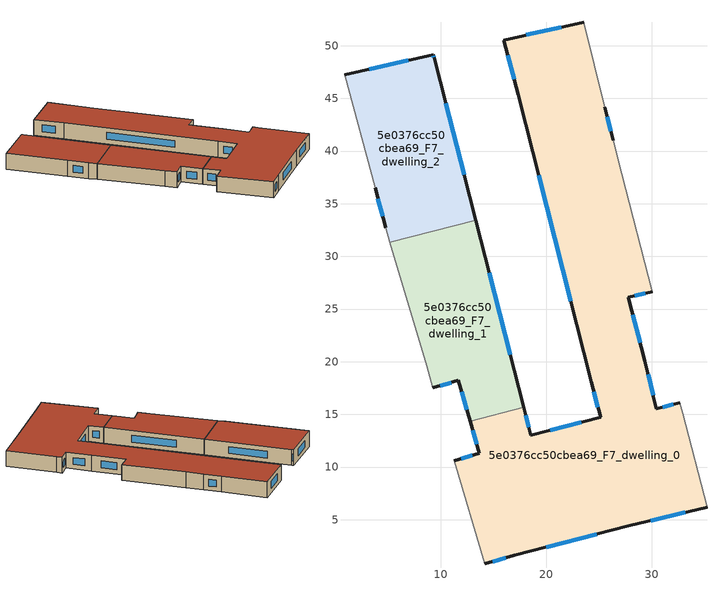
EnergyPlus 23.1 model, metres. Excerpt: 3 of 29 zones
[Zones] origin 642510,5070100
5e0376cc50cbea69_F7_dwelling_0
 floor to 5e0376cc50cbea69_F6_dwelling_0 (EU_floor_Construction): 23.57,52.24 25.57,44.13 26.37,41.03 27.17,37.83 30.07,26.62 27.77,26.12 29.37,20.12 30.47,15.51 32.67,16.11 32.97,15.11 35.27,6.2 27.86,4.4 16.95,1.61 14.15,0.81 11.25,10.61 13.65,11.31 12.77,14.37 17.87,15.67 18.56,13.01 25.16,14.71 24.26,18.12 17.37,45.34 15.97,50.54 z21
 wall outside (EU_wall_Construction): 26.37,41.03 25.57,44.13 / 32.67,16.11 30.47,15.51 29.37,20.12 27.77,26.12 30.07,26.62 / 14.15,0.81 16.95,1.61 27.86,4.4 35.27,6.2 / 12.77,14.37 13.65,11.31 11.25,10.61 / 23.57,52.24 15.97,50.54 17.37,45.34 24.26,18.12 25.16,14.71 18.56,13.01 17.87,15.67 z21:24
 wall adiabatic (EU_wall_Construction): 25.57,44.13 23.57,52.24 / 30.07,26.62 27.17,37.83 26.37,41.03 / 35.27,6.2 32.97,15.11 32.67,16.11 / 11.25,10.61 14.15,0.81 z21:24
 wall to 5e0376cc50cbea69_F7_dwelling_1 (EU_wall_Construction): 17.87,15.67 12.77,14.37 z21:24
 window (EU_Window_Construction): 26.15,41.9 25.8,43.26 / 28.41,26.26 29.42,26.48 / 28.92,21.8 28.22,24.44 / 30.16,16.8 29.67,18.83 / 32.05,15.94 31.08,15.68 / 29.94,4.91 33.19,5.7 / 20.01,2.39 24.8,3.62 / 14.94,1.03 16.17,1.38 / 12.98,11.12 11.92,10.81 / 13.02,13.51 13.41,12.17 / 18.37,13.76 18.07,14.93 / 23.31,14.24 20.41,13.49 / 24.51,17.16 24.91,15.67 / 19.3,37.71 22.33,25.74 / 16.36,49.08 16.97,46.79 / 21.44,51.76 18.1,51.02 z21.84:23.16
 roof outside (EU_roof_Construction): 35.27,6.2 32.97,15.11 32.67,16.11 30.47,15.51 29.37,20.12 27.77,26.12 30.07,26.62 27.17,37.83 26.37,41.03 25.57,44.13 23.57,52.24 15.97,50.54 17.37,45.34 24.26,18.12 25.16,14.71 18.56,13.01 17.87,15.67 12.77,14.37 13.65,11.31 11.25,10.61 14.15,0.81 16.95,1.61 27.86,4.4 z24
5e0376cc50cbea69_F7_dwelling_1
 floor to 5e0376cc50cbea69_F6_dwelling_1 (EU_floor_Construction): 13.32,33.41 17.87,15.67 12.77,14.37 11.65,18.22 9.25,17.52 8.65,19.62 5.17,31.33 z21
 wall outside (EU_wall_Construction): 9.25,17.52 11.65,18.22 12.77,14.37 / 17.87,15.67 13.32,33.41 z21:24
 wall adiabatic (EU_wall_Construction): 5.17,31.33 8.65,19.62 9.25,17.52 z21:24
 wall to 5e0376cc50cbea69_F7_dwelling_2 (EU_wall_Construction): 13.32,33.41 5.17,31.33 z21:24
 window (EU_Window_Construction): 9.92,17.72 10.98,18.02 / 16.6,20.64 14.6,28.44 / 11.97,17.14 12.46,15.45 z21.84:23.16
 roof outside (EU_roof_Construction): 17.87,15.67 13.32,33.41 5.17,31.33 8.65,19.62 9.25,17.52 11.65,18.22 12.77,14.37 z24
5e0376cc50cbea69_F7_dwelling_2
 floor to 5e0376cc50cbea69_F6_dwelling_2 (EU_floor_Construction): 9.36,48.84 13.32,33.41 5.17,31.33 4.75,32.73 3.75,36.53 0.85,47.24 9.26,49.14 z21
 wall outside (EU_wall_Construction): 3.75,36.53 4.75,32.73 / 13.32,33.41 9.36,48.84 9.26,49.14 0.85,47.24 z21:24
 wall adiabatic (EU_wall_Construction): 4.75,32.73 5.17,31.33 / 0.85,47.24 3.75,36.53 z21:24
 window (EU_Window_Construction): 4.03,35.47 4.47,33.8 / 6.91,48.61 3.21,47.78 / 9.33,48.93 9.29,49.06 / 12.21,37.73 10.47,44.52 z21.84:23.16
 roof outside (EU_roof_Construction): 13.32,33.41 9.36,48.84 9.26,49.14 0.85,47.24 3.75,36.53 4.75,32.73 5.17,31.33 z24
[Building]
EU S2 Campaign: North Axis=0; Terrain=City; Solar Distribution=FullExterior
[Site:Location]
Lyon-Bron: Latitude=45.75; Longitude=5; Time Zone=1; Elevation=198
[SizingPeriod:WeatherFileDays]
AnnualSizingPeriod: Begin Month=1; Begin Day of Month=1; End Month=12; End Day of Month=31; Day of Week for Start Day=Monday; Use Weather File Daylight Saving Period=No; Use Weather File Rain and Snow Indicators=No
[MATERIAL]
EU_InternalMass_Material: Roughness=MediumRough; Thickness=0.1; Conductivity=1; Density=1800; Specific Heat=900; Thermal Absorptance=0.9; Solar Absorptance=0.7; Visible Absorptance=0.7
[MATERIAL:NOMASS] Roughness=MediumRough; Thermal Absorptance=0.9; Solar Absorptance=0.7; Visible Absorptance=0.7
Name | Thermal Resistance
EU_wall_NoMass | 0.776494
EU_roof_NoMass | 0.486893
EU_floor_NoMass | 0.421597
[WINDOWMATERIAL:SIMPLEGLAZINGSYSTEM]
EU_Window_SimpleGlazing: UFactor=4.24961; Solar Heat Gain Coefficient=0.83; Visible Transmittance=0.83
[CONSTRUCTION]
EU_wall_Construction: EU_wall_NoMass
EU_roof_Construction: EU_roof_NoMass
EU_floor_Construction: EU_floor_NoMass
EU_InternalMass_Construction: EU_InternalMass_Material
EU_Window_Construction: EU_Window_SimpleGlazing
[ZONE] Type=1; Multiplier=1; Ceiling Height=autocalculate; Floor Area=autocalculate; Part of Total Floor Area=Yes
Name | Volume
5e0376cc50cbea69_F7_dwelling_0 | 1519.24
5e0376cc50cbea69_F7_dwelling_1 | 413.843
5e0376cc50cbea69_F7_dwelling_2 | 419.026
[INTERNALMASS] Construction=EU_InternalMass_Construction
Name | Zone or ZoneList | Surface Area
5e0376cc50cbea69_F7_dwelling_0_EU_InternalMass | 5e0376cc50cbea69_F7_dwelling_0 | 506.412
5e0376cc50cbea69_F7_dwelling_1_EU_InternalMass | 5e0376cc50cbea69_F7_dwelling_1 | 137.948
5e0376cc50cbea69_F7_dwelling_2_EU_InternalMass | 5e0376cc50cbea69_F7_dwelling_2 | 139.675
[OTHEREQUIPMENT] Fuel Type=Electricity; Design Level Calculation Method=Watts/Area; Power per Zone Floor Area=1; Fraction Latent=0; Fraction Radiant=0; Fraction Lost=0; Carbon Dioxide Generation Rate=0; EndUse Subcategory=EU_Step8_InternalGains
Name | Zone or ZoneList or Space or SpaceList | Schedule
EU_Step8_InternalGain_5e0376cc50cbea69_F7_dwelling_0_f000 | 5e0376cc50cbea69_F7_dwelling_0 | EU_Step8_GainSchedule_5e0376cc50cbea69_F7_dwelling_0_f000
EU_Step8_InternalGain_5e0376cc50cbea69_F7_dwelling_1_f000 | 5e0376cc50cbea69_F7_dwelling_1 | EU_Step8_GainSchedule_5e0376cc50cbea69_F7_dwelling_1_f000
EU_Step8_InternalGain_5e0376cc50cbea69_F7_dwelling_2_f000 | 5e0376cc50cbea69_F7_dwelling_2 | EU_Step8_GainSchedule_5e0376cc50cbea69_F7_dwelling_2_f000
[ZONEVENTILATION:DESIGNFLOWRATE] Schedule=EU_AlwaysOn; Design Flow Rate Calculation Method=AirChanges/Hour; Air Changes per Hour=0.693814; Ventilation Type=Natural; Fan Pressure Rise=0; Fan Total Efficiency=1; Constant Term Coefficient=1; Temperature Term Coefficient=0; Velocity Term Coefficient=0; Velocity Squared Term Coefficient=0; Minimum Indoor Temperature=-100; Maximum Indoor Temperature=100; Delta Temperature=-100; Minimum Outdoor Temperature=-100; Maximum Outdoor Temperature=100; Maximum Wind Speed=40
Name | Zone or ZoneList or Space or SpaceList
EU_ConstantAir_5e0376cc50cbea69_F7_dwelling_0 | 5e0376cc50cbea69_F7_dwelling_0
EU_ConstantAir_5e0376cc50cbea69_F7_dwelling_1 | 5e0376cc50cbea69_F7_dwelling_1
EU_ConstantAir_5e0376cc50cbea69_F7_dwelling_2 | 5e0376cc50cbea69_F7_dwelling_2
[HVACTEMPLATE:THERMOSTAT] Constant Heating Setpoint=20; Constant Cooling Setpoint=50
EU_HeatOnly_5e0376cc50cbea69_F0_dwelling_0; EU_HeatOnly_5e0376cc50cbea69_F0_dwelling_1; EU_HeatOnly_5e0376cc50cbea69_F0_dwelling_2; EU_HeatOnly_5e0376cc50cbea69_F0_dwelling_3; EU_HeatOnly_5e0376cc50cbea69_F1_dwelling_0; EU_HeatOnly_5e0376cc50cbea69_F1_dwelling_1; EU_HeatOnly_5e0376cc50cbea69_F1_dwelling_2; EU_HeatOnly_5e0376cc50cbea69_F1_dwelling_3; EU_HeatOnly_5e0376cc50cbea69_F2_dwelling_0; EU_HeatOnly_5e0376cc50cbea69_F2_dwelling_1; EU_HeatOnly_5e0376cc50cbea69_F2_dwelling_2; EU_HeatOnly_5e0376cc50cbea69_F2_dwelling_3; EU_HeatOnly_5e0376cc50cbea69_F3_dwelling_0; EU_HeatOnly_5e0376cc50cbea69_F3_dwelling_1; EU_HeatOnly_5e0376cc50cbea69_F3_dwelling_2; EU_HeatOnly_5e0376cc50cbea69_F3_dwelling_3; EU_HeatOnly_5e0376cc50cbea69_F4_dwelling_0; EU_HeatOnly_5e0376cc50cbea69_F4_dwelling_1; EU_HeatOnly_5e0376cc50cbea69_F4_dwelling_2; EU_HeatOnly_5e0376cc50cbea69_F4_dwelling_3; EU_HeatOnly_5e0376cc50cbea69_F5_dwelling_0; EU_HeatOnly_5e0376cc50cbea69_F5_dwelling_1; EU_HeatOnly_5e0376cc50cbea69_F5_dwelling_2; EU_HeatOnly_5e0376cc50cbea69_F6_dwelling_0; EU_HeatOnly_5e0376cc50cbea69_F6_dwelling_1; EU_HeatOnly_5e0376cc50cbea69_F6_dwelling_2; EU_HeatOnly_5e0376cc50cbea69_F7_dwelling_0; EU_HeatOnly_5e0376cc50cbea69_F7_dwelling_1; EU_HeatOnly_5e0376cc50cbea69_F7_dwelling_2
[HVACTEMPLATE:ZONE:IDEALLOADSAIRSYSTEM] System Availability Schedule=EU_AlwaysOn; Maximum Heating Supply Air Temperature=50; Minimum Cooling Supply Air Temperature=13; Maximum Heating Supply Air Humidity Ratio=0.0156; Minimum Cooling Supply Air Humidity Ratio=0.0077; Heating Limit=NoLimit; Cooling Limit=NoLimit; Heating Availability Schedule=EU_AlwaysOn; Cooling Availability Schedule=EU_CoolingOff; Dehumidification Control Type=ConstantSensibleHeatRatio; Cooling Sensible Heat Ratio=0.7; Dehumidification Setpoint=60; Humidification Control Type=None; Humidification Setpoint=30; Outdoor Air Method=None; Outdoor Air Flow Rate per Person=0.00944; Outdoor Air Flow Rate per Zone Floor Area=0; Outdoor Air Flow Rate per Zone=0; Demand Controlled Ventilation Type=None; Outdoor Air Economizer Type=NoEconomizer; Heat Recovery Type=None; Sensible Heat Recovery Effectiveness=0.7; Latent Heat Recovery Effectiveness=0.65
Name | Template Thermostat
5e0376cc50cbea69_F7_dwelling_0 | EU_HeatOnly_5e0376cc50cbea69_F7_dwelling_0
5e0376cc50cbea69_F7_dwelling_1 | EU_HeatOnly_5e0376cc50cbea69_F7_dwelling_1
5e0376cc50cbea69_F7_dwelling_2 | EU_HeatOnly_5e0376cc50cbea69_F7_dwelling_2
[SIZING:ZONE] Zone Cooling Design Supply Air Temperature Input Method=SupplyAirTemperature; Zone Cooling Design Supply Air Temperature=13; Zone Heating Design Supply Air Temperature Input Method=SupplyAirTemperature; Zone Heating Design Supply Air Temperature=50; Zone Cooling Design Supply Air Humidity Ratio=0.008; Zone Heating Design Supply Air Humidity Ratio=0.008; Cooling Design Air Flow Method=DesignDay; Cooling Design Air Flow Rate=0; Cooling Minimum Air Flow per Zone Floor Area=0.000762; Cooling Minimum Air Flow=0; Cooling Minimum Air Flow Fraction=0.2; Heating Design Air Flow Method=DesignDay; Heating Design Air Flow Rate=0; Heating Maximum Air Flow per Zone Floor Area=0.002032; Heating Maximum Air Flow=0.141576; Heating Maximum Air Flow Fraction=0.3; Account for Dedicated Outdoor Air System=No; Dedicated Outdoor Air System Control Strategy=NeutralSupplyAir; Dedicated Outdoor Air Low Setpoint Temperature for Design=autosize; Dedicated Outdoor Air High Setpoint Temperature for Design=autosize; Zone Load Sizing Method=Sensible Load Only No Latent Load; Zone Latent Cooling Design Supply Air Humidity Ratio Input Method=HumidityRatioDifference; Zone Cooling Design Supply Air Humidity Ratio Difference=0.005; Zone Latent Heating Design Supply Air Humidity Ratio Input Method=HumidityRatioDifference; Zone Humidification Design Supply Air Humidity Ratio Difference=0.005
5e0376cc50cbea69_F7_dwelling_0; 5e0376cc50cbea69_F7_dwelling_1; 5e0376cc50cbea69_F7_dwelling_2
[SCHEDULE:CONSTANT]
Name | Hourly Value
EU_AlwaysOn | 1
EU_CoolingOff | 0
[SCHEDULE:FILE] Column Number=1; Rows to Skip at Top=0; Number of Hours of Data=8760; Column Separator=Comma; Interpolate to Timestep=No; Minutes per Item=60; Adjust Schedule for Daylight Savings=Yes
Name | File
EU_Step8_GainSchedule_5e0376cc50cbea69_F7_dwelling_0_f000 | ../../schedules/5e0376cc50cbea69/5e0376cc50cbea69_F7_dwelling_0_f000_gain.csv
EU_Step8_GainSchedule_5e0376cc50cbea69_F7_dwelling_1_f000 | ../../schedules/5e0376cc50cbea69/5e0376cc50cbea69_F7_dwelling_1_f000_gain.csv
EU_Step8_GainSchedule_5e0376cc50cbea69_F7_dwelling_2_f000 | ../../schedules/5e0376cc50cbea69/5e0376cc50cbea69_F7_dwelling_2_f000_gain.csv
